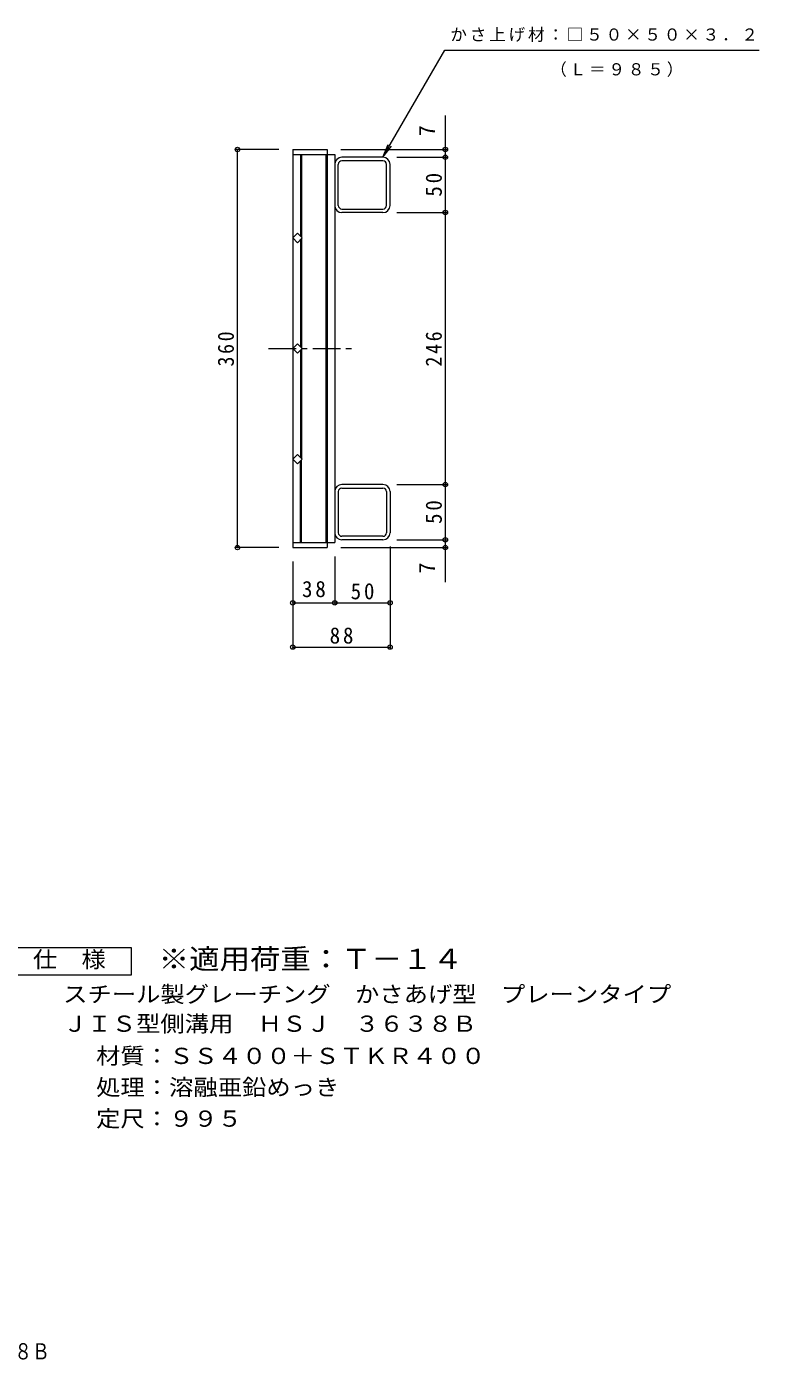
# Model space of a CAD drawing. Units: millimetres, scale not verified. Extents: x -802 to 865, y -684 to 560.
# Drawn here: x 203 to 865, y -684 to 523 of the extents above; entities that cross this region are included whole.
import ezdxf
from ezdxf.enums import TextEntityAlignment as Align

# ---------------------------------------------------------------- set-up
doc = ezdxf.new("R2010")
doc.units = ezdxf.units.MM
doc.header["$LTSCALE"] = 5
doc.header["$PDMODE"] = 32
doc.header["$PDSIZE"] = 4
doc.linetypes.add('CHAIN1', pattern=[8, 5, -1, 1, -1])
for name, color, linetype, lineweight in [('1-1_1-1ﾚｲﾔ', 2, 'Continuous', 9), ('1-2_1-2ﾚｲﾔ', 3, 'Continuous', 9), ('1-4_1-4ﾚｲﾔ', 7, 'Continuous', 9), ('F-4_F-4ﾚｲﾔ', 2, 'Continuous', 9)]:
    doc.layers.add(name, color=color, linetype=linetype, lineweight=lineweight)
doc.layers.add('F-5_F-5ﾚｲﾔ', color=2, linetype='Continuous')
doc.styles.add('ＭＳ ゴシック', font='')
doc.styles.get('ＭＳ ゴシック').set_extended_font_data('MS Gothic')

msp = doc.modelspace()

# ---------------------------------------------------------------- linework, layer by layer
at = {"layer": '1-1_1-1ﾚｲﾔ'}
for p, q in [((524.843, 404.485), (487.643, 404.485)), ((524.843, 401.285), (487.643, 401.285)), ((484.443, 360.885), (484.443, 398.085)), ((528.043, 360.885), (528.043, 398.085)), ((531.243, 360.885), (531.243, 398.085)), ((487.643, 357.685), (524.843, 357.685)), ((524.843, 354.485), (487.643, 354.485)), ((484.443, 102.085), (484.443, 64.885)), ((524.843, 108.485), (487.643, 108.485)), ((487.643, 105.285), (524.843, 105.285)), ((528.043, 102.085), (528.043, 64.885)), ((531.243, 102.085), (531.243, 64.885)), ((524.843, 61.685), (487.643, 61.685)), ((524.843, 58.485), (487.643, 58.485))]:
    msp.add_line(p, q, dxfattribs=at)
for centre, radius, start, end in [((487.643, 398.085), 6.4, 90, 180), ((487.643, 398.085), 3.2, 90, 180), ((524.843, 398.085), 6.4, 0, 90), ((524.843, 398.085), 3.2, 0, 90), ((487.643, 360.885), 6.4, 180, 270), ((487.643, 360.885), 3.2, 180, 270), ((524.843, 360.885), 6.4, 270, 0), ((524.843, 360.885), 3.2, 270, 0), ((487.643, 102.085), 6.4, 90, 180), ((487.643, 102.085), 3.2, 90, 180), ((524.843, 102.085), 6.4, 0, 90), ((524.843, 102.085), 3.2, 0, 90), ((487.643, 64.885), 6.4, 180, 270), ((487.643, 64.885), 3.2, 180, 270), ((524.843, 64.885), 3.2, 270, 0), ((524.843, 64.885), 6.4, 270, 0)]:
    msp.add_arc(centre, radius, start, end, dxfattribs=at)
at = {"layer": '1-2_1-2ﾚｲﾔ'}
for p, q in [((443.243, 411.485), (474.243, 411.485)), ((443.243, 411.485), (443.243, 51.485)), ((474.243, 411.485), (474.243, 51.485)), ((443.243, 406.985), (481.243, 406.985)), ((450.243, 406.985), (450.243, 332.97)), ((451.243, 406.985), (451.243, 331.97)), ((473.243, 406.985), (473.243, 55.985)), ((481.243, 406.985), (481.243, 55.985)), ((450.243, 330), (450.243, 232.97)), ((451.243, 331), (451.243, 231.97)), ((450.243, 230), (450.243, 132.97)), ((451.243, 231), (451.243, 131.97)), ((450.243, 55.985), (450.243, 130)), ((451.243, 55.985), (451.243, 131)), ((443.243, 55.985), (481.243, 55.985)), ((443.243, 51.485), (474.243, 51.485))]:
    msp.add_line(p, q, dxfattribs=at)
at = {"layer": '1-2_1-2ﾚｲﾔ', "linetype": 'CHAIN1'}
msp.add_line((421.287, 231.485), (498.733, 231.485), dxfattribs=at)
at = {"layer": '1-2_1-2ﾚｲﾔ'}
for points in [[(451.728, 331.485), (447.486, 327.242), (443.243, 331.485), (447.486, 335.728)], [(451.728, 231.485), (447.486, 227.242), (443.243, 231.485), (447.486, 235.728)], [(451.728, 131.485), (447.486, 135.728), (443.243, 131.485), (447.486, 127.242)]]:
    msp.add_lwpolyline(points, close=True, dxfattribs=at)
at = {"layer": '1-4_1-4ﾚｲﾔ'}
for p, q in [((524.843, 404.485), (580.846, 501.485)), ((580.846, 501.485), (865.097, 501.485)), ((430.743, 411.485), (391.743, 411.485)), ((393.243, 51.485), (393.243, 411.485)), ((486.743, 411.485), (582.743, 411.485)), ((524.843, 404.485), (529.627, 416.034)), ((524.843, 404.485), (532.453, 414.402)), ((537.343, 404.485), (582.743, 404.485)), ((537.343, 354.485), (582.743, 354.485)), ((537.343, 108.485), (582.743, 108.485)), ((430.743, 51.485), (391.743, 51.485)), ((486.743, 51.485), (582.743, 51.485)), ((531.243, 52.385), (531.243, -40.015)), ((537.343, 58.485), (582.743, 58.485)), ((443.243, 38.985), (443.243, -40.015)), ((481.243, 43.485), (481.243, -0.015)), ((443.243, 1.485), (531.243, 1.485)), ((443.243, -38.515), (531.243, -38.515))]:
    msp.add_line(p, q, dxfattribs=at)
msp.add_lwpolyline([(581.243, 20.245), (581.243, 51.485), (581.243, 58.485), (581.243, 354.485), (581.243, 404.485), (581.243, 411.485), (581.243, 442.139)], dxfattribs=at)
for p in [(393.243, 411.485), (581.243, 411.485), (581.243, 404.485), (581.243, 354.485), (581.243, 108.485), (581.243, 58.485), (393.243, 51.485), (581.243, 51.485), (443.243, 1.485), (481.243, 1.485), (531.243, 1.485), (443.243, -38.515), (531.243, -38.515)]:
    msp.add_point(p, dxfattribs=at)
at = {"layer": 'F-4_F-4ﾚｲﾔ'}
msp.add_lwpolyline([(184.536, -335.188), (184.536, -310.188), (297.036, -310.188), (297.036, -335.188)], close=True, dxfattribs=at)

# ---------------------------------------------------------------- texts
at = {"layer": '1-4_1-4ﾚｲﾔ', "color": 2, "style": 'ＭＳ ゴシック'}
for p in [(576.243, 423.528), (576.243, 28.067)]:
    msp.add_text('7', height=14.66, rotation=90, dxfattribs=at).set_placement(p, align=Align.BOTTOM_LEFT)
at = {"layer": '1-4_1-4ﾚｲﾔ', "char_height": 11, "attachment_point": 7, "style": 'ＭＳ ゴシック'}
for s, insert in [('\\T1.17;かさ上げ材：□５０×５０×３．２', (585.723, 508.789)), ('\\T1.17;（Ｌ＝９８５）', (676.055, 477.108))]:
    msp.add_mtext(s, dxfattribs=dict(at, insert=insert))
at = {"layer": '1-4_1-4ﾚｲﾔ', "color": 2, "char_height": 14.66, "attachment_point": 7, "rotation": 90, "style": 'ＭＳ ゴシック'}
for s, insert in [('\\T1.27;\\W0.95;50', (578.243, 368.86)), ('\\T1.27;\\W0.9;360', (390.243, 215.235)), ('\\T1.27;\\W0.9;246', (578.243, 215.235)), ('\\T1.27;\\W0.95;50', (578.243, 72.86))]:
    msp.add_mtext(s, dxfattribs=dict(at, insert=insert))
at = {"layer": '1-4_1-4ﾚｲﾔ', "color": 2, "char_height": 14.66, "attachment_point": 7, "style": 'ＭＳ ゴシック'}
for s, insert in [('\\T1.27;\\W0.95;38', (451.618, 6.485)), ('\\T1.27;\\W0.95;50', (495.618, 4.485)), ('\\T1.27;\\W0.95;88', (476.618, -35.515))]:
    msp.add_mtext(s, dxfattribs=dict(at, insert=insert))
at = {"layer": 'F-4_F-4ﾚｲﾔ', "style": 'ＭＳ ゴシック', "width": 1.1}
for s, p in [('仕\u3000様', (208.286, -332.688)), ('スチール製グレーチング\u3000かさあげ型\u3000プレーンタイプ', (235.581, -364.148)), ('ＪＩＳ型側溝用\u3000ＨＳＪ\u3000３６３８Ｂ', (235.581, -390.806)), ('材質：ＳＳ４００＋ＳＴＫＲ４００', (265.437, -419.92)), ('処理：溶融亜鉛めっき', (265.437, -448.307)), ('定尺：９９５', (265.437, -476.654))]:
    msp.add_text(s, height=14.66, dxfattribs=at).set_placement(p, align=Align.BOTTOM_LEFT)
at = {"layer": 'F-5_F-5ﾚｲﾔ', "color": 3, "style": 'ＭＳ ゴシック', "width": 1.1}
msp.add_text('※適用荷重：Ｔ－１４', height=18.33, dxfattribs=at).set_placement((322.036, -335.188), align=Align.BOTTOM_LEFT)
at = {"layer": 'F-5_F-5ﾚｲﾔ', "style": 'ＭＳ ゴシック', "width": 0.8}
msp.add_text('スチール製グレーチング\u3000かさあげ型\u3000プレーンタイプ\u3000ＪＩＳ型側溝用\u3000ＨＳＪ\u3000３６３８Ｂ', height=14.66, dxfattribs=at).set_placement((-464.379, -687.109), align=Align.BOTTOM_LEFT)

doc.saveas('drawing.dxf')
